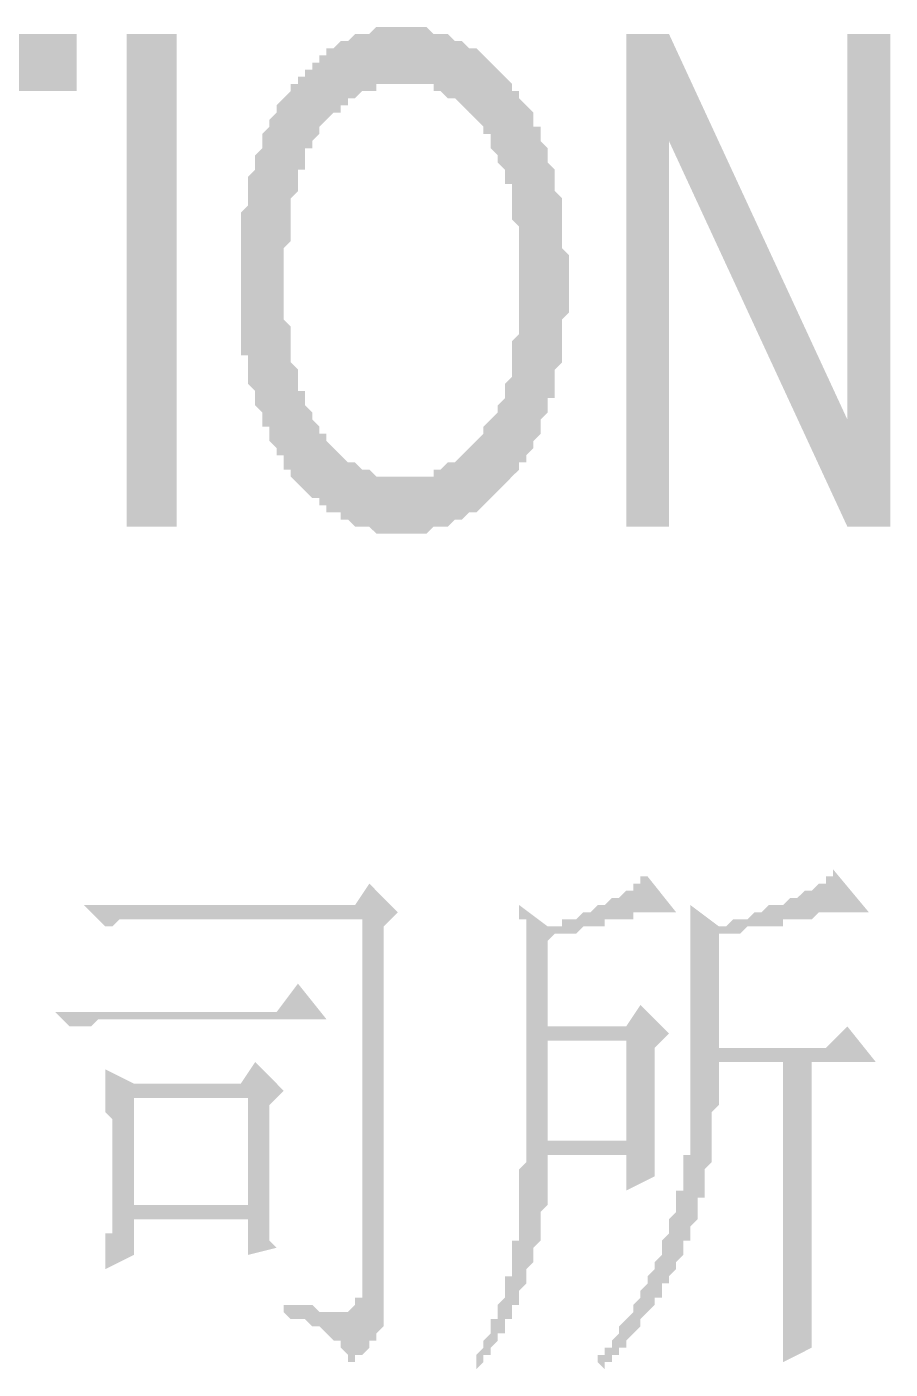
# Model space of a CAD drawing. Header units: millimetres. Extents: x 827 to 546581, y 88 to 2717140.
# Drawn here: x 546566.7 to 546571.82, y 2716389.56 to 2716397.52 of the extents above; entities that cross this region are included whole.
import ezdxf

# ---------------------------------------------------------------- set-up
doc = ezdxf.new("R2010")
doc.units = ezdxf.units.MM
doc.header["$MEASUREMENT"] = 0
doc.layers.add('PDF_TK', color=7, linetype='CONTINUOUS')

msp = doc.modelspace()

# ---------------------------------------------------------------- hatches: boundary and pattern name
at = {"layer": 'PDF_TK', "transparency": 33554559}
for points in [[(546566.0201, 2716394.5528), (546566.0201, 2716397.1352), (546565.3851, 2716397.1352), (546565.3851, 2716397.4739), (546566.9938, 2716397.4739), (546566.9938, 2716397.1352), (546566.3165, 2716397.1352), (546566.3165, 2716394.5528)], [(546570.2536, 2716394.5528), (546570.2536, 2716397.4739), (546570.5076, 2716397.4739), (546571.566, 2716395.1878), (546571.566, 2716397.4739), (546571.82, 2716397.4739), (546571.82, 2716394.5528), (546571.566, 2716394.5528), (546570.5076, 2716396.8389), (546570.5076, 2716394.5528)]]:
    msp.add_hatch(color=256, dxfattribs=at).paths.add_polyline_path(points)
h = msp.add_hatch(color=256, dxfattribs=at)
h.paths.add_polyline_path([(546567.9675, 2716395.9922), (546567.9675, 2716396.0345), (546567.9675, 2716396.0769), (546567.9675, 2716396.1192), (546567.9675, 2716396.1615), (546567.9675, 2716396.2039), (546567.9675, 2716396.2462), (546567.9675, 2716396.2885), (546567.9675, 2716396.3309), (546567.9675, 2716396.3732), (546567.9675, 2716396.4155), (546568.0099, 2716396.4579), (546568.0099, 2716396.5002), (546568.0099, 2716396.5425), (546568.0099, 2716396.5425), (546568.0099, 2716396.5849), (546568.0099, 2716396.6272), (546568.0522, 2716396.6696), (546568.0522, 2716396.7119), (546568.0522, 2716396.7542), (546568.0522, 2716396.7542), (546568.0945, 2716396.7966), (546568.0945, 2716396.8389), (546568.0945, 2716396.8812), (546568.1369, 2716396.9236), (546568.1369, 2716396.9236), (546568.1369, 2716396.9659), (546568.1792, 2716397.0082), (546568.1792, 2716397.0082), (546568.1792, 2716397.0506), (546568.2215, 2716397.0929), (546568.2215, 2716397.0929), (546568.2215, 2716397.0929), (546568.2639, 2716397.1352), (546568.2639, 2716397.1776), (546568.3062, 2716397.1776), (546568.3062, 2716397.2199), (546568.3485, 2716397.2199), (546568.3485, 2716397.2622), (546568.3909, 2716397.2622), (546568.3909, 2716397.3046), (546568.4332, 2716397.3046), (546568.4332, 2716397.3469), (546568.4755, 2716397.3469), (546568.4755, 2716397.3892), (546568.5179, 2716397.3892), (546568.5179, 2716397.3892), (546568.5602, 2716397.4316), (546568.6025, 2716397.4316), (546568.6025, 2716397.4316), (546568.6449, 2716397.4739), (546568.6449, 2716397.4739), (546568.6872, 2716397.4739), (546568.7295, 2716397.4739), (546568.7295, 2716397.4739), (546568.7719, 2716397.5162), (546568.8142, 2716397.5162), (546568.8142, 2716397.5162), (546568.8565, 2716397.5162), (546568.8989, 2716397.5162), (546568.9412, 2716397.5162), (546568.9412, 2716397.5162), (546568.9412, 2716397.5162), (546568.9836, 2716397.5162), (546569.0259, 2716397.5162), (546569.0259, 2716397.5162), (546569.0682, 2716397.5162), (546569.1106, 2716397.4739), (546569.1106, 2716397.4739), (546569.1529, 2716397.4739), (546569.1952, 2716397.4739), (546569.1952, 2716397.4739), (546569.2376, 2716397.4316), (546569.2799, 2716397.4316), (546569.2799, 2716397.4316), (546569.3222, 2716397.3892), (546569.3222, 2716397.3892), (546569.3646, 2716397.3892), (546569.4069, 2716397.3469), (546569.4069, 2716397.3469), (546569.4492, 2716397.3046), (546569.4492, 2716397.3046), (546569.4916, 2716397.2622), (546569.4916, 2716397.2622), (546569.5339, 2716397.2199), (546569.5339, 2716397.2199), (546569.5762, 2716397.1776), (546569.5762, 2716397.1352), (546569.6186, 2716397.1352), (546569.6186, 2716397.0929), (546569.6609, 2716397.0506), (546569.6609, 2716397.0506), (546569.7032, 2716397.0082), (546569.7032, 2716396.9659), (546569.7032, 2716396.9236), (546569.7456, 2716396.9236), (546569.7456, 2716396.8812), (546569.7456, 2716396.8389), (546569.7879, 2716396.7966), (546569.7879, 2716396.7966), (546569.7879, 2716396.7542), (546569.7879, 2716396.7119), (546569.8302, 2716396.6696), (546569.8302, 2716396.6272), (546569.8302, 2716396.6272), (546569.8302, 2716396.5849), (546569.8302, 2716396.5425), (546569.8726, 2716396.5002), (546569.8726, 2716396.4579), (546569.8726, 2716396.4155), (546569.8726, 2716396.3732), (546569.8726, 2716396.3309), (546569.8726, 2716396.2885), (546569.8726, 2716396.2462), (546569.8726, 2716396.2039), (546569.9149, 2716396.1615), (546569.9149, 2716396.1192), (546569.9149, 2716396.0769), (546569.9149, 2716396.0345), (546569.9149, 2716395.9922), (546569.9149, 2716395.9922), (546569.9149, 2716395.9499), (546569.9149, 2716395.9075), (546569.9149, 2716395.8652), (546569.9149, 2716395.8229), (546569.8726, 2716395.7805), (546569.8726, 2716395.7382), (546569.8726, 2716395.6959), (546569.8726, 2716395.6959), (546569.8726, 2716395.6535), (546569.8726, 2716395.6112), (546569.8726, 2716395.5688), (546569.8726, 2716395.5265), (546569.8302, 2716395.4842), (546569.8302, 2716395.4418), (546569.8302, 2716395.3995), (546569.8302, 2716395.3572), (546569.8302, 2716395.3148), (546569.7879, 2716395.3148), (546569.7879, 2716395.2725), (546569.7879, 2716395.2302), (546569.7879, 2716395.2302), (546569.7456, 2716395.1878), (546569.7456, 2716395.1455), (546569.7456, 2716395.1032), (546569.7032, 2716395.0608), (546569.7032, 2716395.0608), (546569.7032, 2716395.0185), (546569.6609, 2716394.9762), (546569.6609, 2716394.9338), (546569.6186, 2716394.9338), (546569.6186, 2716394.8915), (546569.5762, 2716394.8492), (546569.5762, 2716394.8492), (546569.5339, 2716394.8068), (546569.5339, 2716394.8068), (546569.4916, 2716394.7645), (546569.4916, 2716394.7645), (546569.4492, 2716394.7222), (546569.4492, 2716394.7222), (546569.4069, 2716394.6798), (546569.4069, 2716394.6798), (546569.3646, 2716394.6375), (546569.3646, 2716394.6375), (546569.3222, 2716394.6375), (546569.2799, 2716394.5951), (546569.2799, 2716394.5951), (546569.2376, 2716394.5951), (546569.1952, 2716394.5528), (546569.1952, 2716394.5528), (546569.1529, 2716394.5528), (546569.1529, 2716394.5528), (546569.1106, 2716394.5528), (546569.0682, 2716394.5105), (546569.0682, 2716394.5105), (546569.0259, 2716394.5105), (546568.9836, 2716394.5105), (546568.9836, 2716394.5105), (546568.9412, 2716394.5105), (546568.9412, 2716394.5105), (546568.8989, 2716394.5105), (546568.8565, 2716394.5105), (546568.8565, 2716394.5105), (546568.8142, 2716394.5105), (546568.7719, 2716394.5105), (546568.7719, 2716394.5105), (546568.7295, 2716394.5528), (546568.6872, 2716394.5528), (546568.6872, 2716394.5528), (546568.6449, 2716394.5528), (546568.6025, 2716394.5951), (546568.6025, 2716394.5951), (546568.5602, 2716394.5951), (546568.5602, 2716394.6375), (546568.5179, 2716394.6375), (546568.4755, 2716394.6375), (546568.4755, 2716394.6798), (546568.4332, 2716394.6798), (546568.4332, 2716394.7222), (546568.4332, 2716394.7222), (546568.3909, 2716394.7222), (546568.3485, 2716394.7645), (546568.3485, 2716394.7645), (546568.3062, 2716394.8068), (546568.3062, 2716394.8068), (546568.2639, 2716394.8492), (546568.2639, 2716394.8915), (546568.2215, 2716394.8915), (546568.2215, 2716394.9338), (546568.2215, 2716394.9762), (546568.1792, 2716394.9762), (546568.1792, 2716395.0185), (546568.1369, 2716395.0608), (546568.1369, 2716395.1032), (546568.1369, 2716395.1455), (546568.0945, 2716395.1455), (546568.0945, 2716395.1878), (546568.0945, 2716395.2302), (546568.0945, 2716395.2302), (546568.0522, 2716395.2725), (546568.0522, 2716395.3148), (546568.0522, 2716395.3572), (546568.0099, 2716395.3995), (546568.0099, 2716395.4418), (546568.0099, 2716395.4842), (546568.0099, 2716395.5265), (546568.0099, 2716395.5688), (546567.9675, 2716395.5688), (546567.9675, 2716395.6112), (546567.9675, 2716395.6535), (546567.9675, 2716395.6959), (546567.9675, 2716395.7382), (546567.9675, 2716395.7805), (546567.9675, 2716395.8229), (546567.9675, 2716395.8652), (546567.9675, 2716395.9075), (546567.9675, 2716395.9499)], flags=0)
h.paths.add_polyline_path([(546568.2215, 2716395.9499), (546568.2215, 2716395.9075), (546568.2215, 2716395.8652), (546568.2215, 2716395.8229), (546568.2215, 2716395.7805), (546568.2639, 2716395.7382), (546568.2639, 2716395.6959), (546568.2639, 2716395.6535), (546568.2639, 2716395.6112), (546568.2639, 2716395.5688), (546568.2639, 2716395.5265), (546568.2639, 2716395.5265), (546568.3062, 2716395.4842), (546568.3062, 2716395.4418), (546568.3062, 2716395.3995), (546568.3062, 2716395.3572), (546568.3485, 2716395.3572), (546568.3485, 2716395.3148), (546568.3485, 2716395.2725), (546568.3909, 2716395.2302), (546568.3909, 2716395.2302), (546568.3909, 2716395.1878), (546568.4332, 2716395.1455), (546568.4332, 2716395.1455), (546568.4332, 2716395.1032), (546568.4755, 2716395.1032), (546568.4755, 2716395.0608), (546568.5179, 2716395.0185), (546568.5179, 2716395.0185), (546568.5602, 2716394.9762), (546568.5602, 2716394.9762), (546568.6025, 2716394.9338), (546568.6449, 2716394.9338), (546568.6449, 2716394.9338), (546568.6872, 2716394.8915), (546568.6872, 2716394.8915), (546568.7295, 2716394.8915), (546568.7719, 2716394.8492), (546568.7719, 2716394.8492), (546568.8142, 2716394.8492), (546568.8565, 2716394.8492), (546568.8565, 2716394.8492), (546568.8989, 2716394.8492), (546568.9412, 2716394.8492), (546568.9412, 2716394.8492), (546568.9412, 2716394.8492), (546568.9836, 2716394.8492), (546569.0259, 2716394.8492), (546569.0259, 2716394.8492), (546569.0682, 2716394.8492), (546569.1106, 2716394.8492), (546569.1106, 2716394.8915), (546569.1529, 2716394.8915), (546569.1529, 2716394.8915), (546569.1952, 2716394.9338), (546569.2376, 2716394.9338), (546569.2376, 2716394.9338), (546569.2799, 2716394.9762), (546569.2799, 2716394.9762), (546569.3222, 2716395.0185), (546569.3222, 2716395.0185), (546569.3646, 2716395.0608), (546569.3646, 2716395.0608), (546569.4069, 2716395.1032), (546569.4069, 2716395.1455), (546569.4069, 2716395.1455), (546569.4492, 2716395.1878), (546569.4492, 2716395.1878), (546569.4916, 2716395.2302), (546569.4916, 2716395.2725), (546569.4916, 2716395.2725), (546569.5339, 2716395.3148), (546569.5339, 2716395.3572), (546569.5339, 2716395.3995), (546569.5339, 2716395.3995), (546569.5762, 2716395.4418), (546569.5762, 2716395.4842), (546569.5762, 2716395.5265), (546569.5762, 2716395.5688), (546569.5762, 2716395.6112), (546569.5762, 2716395.6535), (546569.6186, 2716395.6959), (546569.6186, 2716395.7382), (546569.6186, 2716395.7805), (546569.6186, 2716395.8229), (546569.6186, 2716395.8652), (546569.6186, 2716395.9075), (546569.6186, 2716395.9499), (546569.6186, 2716395.9922), (546569.6186, 2716395.9922), (546569.6186, 2716396.0345), (546569.6186, 2716396.0769), (546569.6186, 2716396.1192), (546569.6186, 2716396.1615), (546569.6186, 2716396.2039), (546569.6186, 2716396.2462), (546569.6186, 2716396.2885), (546569.6186, 2716396.3309), (546569.5762, 2716396.3732), (546569.5762, 2716396.4155), (546569.5762, 2716396.4579), (546569.5762, 2716396.5002), (546569.5762, 2716396.5425), (546569.5762, 2716396.5849), (546569.5339, 2716396.5849), (546569.5339, 2716396.6272), (546569.5339, 2716396.6696), (546569.4916, 2716396.7119), (546569.4916, 2716396.7542), (546569.4916, 2716396.7542), (546569.4492, 2716396.7966), (546569.4492, 2716396.8389), (546569.4492, 2716396.8812), (546569.4069, 2716396.8812), (546569.4069, 2716396.9236), (546569.3646, 2716396.9659), (546569.3646, 2716396.9659), (546569.3222, 2716397.0082), (546569.3222, 2716397.0082), (546569.2799, 2716397.0506), (546569.2799, 2716397.0506), (546569.2376, 2716397.0929), (546569.2376, 2716397.0929), (546569.1952, 2716397.0929), (546569.1529, 2716397.1352), (546569.1529, 2716397.1352), (546569.1106, 2716397.1352), (546569.1106, 2716397.1776), (546569.0682, 2716397.1776), (546569.0259, 2716397.1776), (546569.0259, 2716397.1776), (546568.9836, 2716397.1776), (546568.9412, 2716397.1776), (546568.9412, 2716397.1776), (546568.8989, 2716397.1776), (546568.8565, 2716397.1776), (546568.8565, 2716397.1776), (546568.8142, 2716397.1776), (546568.7719, 2716397.1776), (546568.7719, 2716397.1352), (546568.7295, 2716397.1352), (546568.7295, 2716397.1352), (546568.6872, 2716397.1352), (546568.6449, 2716397.0929), (546568.6449, 2716397.0929), (546568.6025, 2716397.0929), (546568.6025, 2716397.0506), (546568.5602, 2716397.0506), (546568.5602, 2716397.0082), (546568.5179, 2716397.0082), (546568.4755, 2716396.9659), (546568.4755, 2716396.9659), (546568.4332, 2716396.9236), (546568.4332, 2716396.9236), (546568.4332, 2716396.8812), (546568.3909, 2716396.8389), (546568.3909, 2716396.8389), (546568.3909, 2716396.7966), (546568.3485, 2716396.7966), (546568.3485, 2716396.7542), (546568.3485, 2716396.7119), (546568.3485, 2716396.6696), (546568.3062, 2716396.6696), (546568.3062, 2716396.6272), (546568.3062, 2716396.5849), (546568.3062, 2716396.5425), (546568.2639, 2716396.5002), (546568.2639, 2716396.5002), (546568.2639, 2716396.4579), (546568.2639, 2716396.4155), (546568.2639, 2716396.3732), (546568.2639, 2716396.3309), (546568.2639, 2716396.2885), (546568.2639, 2716396.2462), (546568.2215, 2716396.2039), (546568.2215, 2716396.1615), (546568.2215, 2716396.0769), (546568.2215, 2716396.0345), (546568.2215, 2716395.9922)], flags=0)
h = msp.add_hatch(color=256, dxfattribs=at)
h.paths.add_polyline_path([(546571.3543, 2716390.1077), (546571.3543, 2716390.1077), (546571.3543, 2716390.0653), (546571.3543, 2716390.023), (546571.3543, 2716390.023), (546571.3543, 2716389.9807), (546571.3543, 2716389.9383), (546571.3543, 2716389.896), (546571.3543, 2716389.896), (546571.3543, 2716389.8537), (546571.3543, 2716389.8113), (546571.3543, 2716389.769), (546571.3543, 2716389.7266), (546571.3543, 2716389.6843), (546571.185, 2716389.5996), (546571.185, 2716389.642), (546571.185, 2716389.6843), (546571.185, 2716389.6843), (546571.185, 2716389.7266), (546571.185, 2716389.769), (546571.185, 2716389.8113), (546571.185, 2716389.8537), (546571.185, 2716389.8537), (546571.185, 2716389.896), (546571.185, 2716389.9383), (546571.185, 2716389.9807), (546571.185, 2716390.023), (546571.185, 2716390.023), (546571.185, 2716390.0653), (546571.185, 2716390.1077), (546571.185, 2716390.15), (546571.185, 2716390.15), (546571.185, 2716390.1923), (546571.185, 2716390.2347), (546571.185, 2716390.2347), (546571.185, 2716390.277), (546571.185, 2716390.277), (546571.185, 2716391.3777), (546570.8039, 2716391.3777), (546570.8039, 2716391.3354), (546570.8039, 2716391.293), (546570.8039, 2716391.2507), (546570.8039, 2716391.2507), (546570.8039, 2716391.2084), (546570.8039, 2716391.166), (546570.8039, 2716391.1237), (546570.8039, 2716391.1237), (546570.7616, 2716391.0814), (546570.7616, 2716391.039), (546570.7616, 2716390.9967), (546570.7616, 2716390.9967), (546570.7616, 2716390.9544), (546570.7616, 2716390.912), (546570.7616, 2716390.8697), (546570.7616, 2716390.8697), (546570.7616, 2716390.8274), (546570.7616, 2716390.785), (546570.7193, 2716390.7427), (546570.7193, 2716390.7427), (546570.7193, 2716390.7003), (546570.7193, 2716390.658), (546570.7193, 2716390.658), (546570.7193, 2716390.6157), (546570.7193, 2716390.5733), (546570.6769, 2716390.5733), (546570.6769, 2716390.531), (546570.6769, 2716390.4887), (546570.6769, 2716390.4887), (546570.6769, 2716390.4463), (546570.6346, 2716390.404), (546570.6346, 2716390.404), (546570.6346, 2716390.3617), (546570.6346, 2716390.3193), (546570.5923, 2716390.3193), (546570.5923, 2716390.277), (546570.5923, 2716390.2347), (546570.5923, 2716390.2347), (546570.5499, 2716390.1923), (546570.5499, 2716390.1923), (546570.5499, 2716390.15), (546570.5076, 2716390.1077), (546570.5076, 2716390.1077), (546570.5076, 2716390.0653), (546570.4653, 2716390.0653), (546570.4653, 2716390.023), (546570.4653, 2716389.9807), (546570.4229, 2716389.9807), (546570.4229, 2716389.9383), (546570.4229, 2716389.9383), (546570.3806, 2716389.896), (546570.3806, 2716389.896), (546570.3383, 2716389.8537), (546570.3383, 2716389.8537), (546570.3383, 2716389.8113), (546570.2959, 2716389.769), (546570.2959, 2716389.769), (546570.2536, 2716389.7266), (546570.2536, 2716389.7266), (546570.2536, 2716389.6843), (546570.2113, 2716389.6843), (546570.2113, 2716389.642), (546570.1689, 2716389.642), (546570.1689, 2716389.5996), (546570.1266, 2716389.5996), (546570.1266, 2716389.5573), (546570.1266, 2716389.5573), (546570.0843, 2716389.5996), (546570.0843, 2716389.642), (546570.1266, 2716389.642), (546570.1266, 2716389.6843), (546570.1689, 2716389.6843), (546570.1689, 2716389.7266), (546570.1689, 2716389.7266), (546570.2113, 2716389.769), (546570.2113, 2716389.769), (546570.2113, 2716389.8113), (546570.2536, 2716389.8537), (546570.2536, 2716389.8537), (546570.2959, 2716389.896), (546570.2959, 2716389.896), (546570.2959, 2716389.9383), (546570.3383, 2716389.9807), (546570.3383, 2716389.9807), (546570.3383, 2716390.023), (546570.3806, 2716390.0653), (546570.3806, 2716390.0653), (546570.3806, 2716390.1077), (546570.4229, 2716390.15), (546570.4229, 2716390.15), (546570.4229, 2716390.1923), (546570.4653, 2716390.2347), (546570.4653, 2716390.277), (546570.4653, 2716390.277), (546570.4653, 2716390.3193), (546570.5076, 2716390.3617), (546570.5076, 2716390.3617), (546570.5076, 2716390.404), (546570.5076, 2716390.4463), (546570.5499, 2716390.4887), (546570.5499, 2716390.4887), (546570.5499, 2716390.531), (546570.5499, 2716390.5733), (546570.5499, 2716390.6157), (546570.5923, 2716390.6157), (546570.5923, 2716390.658), (546570.5923, 2716390.7003), (546570.5923, 2716390.7427), (546570.5923, 2716390.7427), (546570.5923, 2716390.785), (546570.5923, 2716390.8274), (546570.6346, 2716390.8274), (546570.6346, 2716390.8697), (546570.6346, 2716390.912), (546570.6346, 2716390.912), (546570.6346, 2716390.9544), (546570.6346, 2716390.9967), (546570.6346, 2716391.039), (546570.6346, 2716391.039), (546570.6346, 2716391.0814), (546570.6346, 2716391.1237), (546570.6346, 2716391.1237), (546570.6346, 2716391.166), (546570.6346, 2716391.2084), (546570.6346, 2716391.2507), (546570.6346, 2716391.293), (546570.6346, 2716391.293), (546570.6346, 2716391.3354), (546570.6346, 2716391.3777), (546570.6346, 2716391.42), (546570.6346, 2716391.42), (546570.6346, 2716391.4624), (546570.6346, 2716391.5047), (546570.6346, 2716391.547), (546570.6346, 2716391.547), (546570.6346, 2716391.5894), (546570.6346, 2716391.6317), (546570.6346, 2716391.674), (546570.6346, 2716391.674), (546570.6346, 2716391.7164), (546570.6346, 2716391.7587), (546570.6346, 2716391.8011), (546570.6346, 2716391.8011), (546570.6346, 2716391.8434), (546570.6346, 2716391.8857), (546570.6346, 2716391.9281), (546570.6346, 2716391.9704), (546570.6346, 2716391.9704), (546570.6346, 2716392.0127), (546570.6346, 2716392.0551), (546570.6346, 2716392.0974), (546570.6346, 2716392.0974), (546570.6346, 2716392.1397), (546570.6346, 2716392.1821), (546570.6346, 2716392.2244), (546570.6346, 2716392.2244), (546570.6346, 2716392.2667), (546570.6346, 2716392.3091), (546570.6346, 2716392.3091), (546570.8039, 2716392.1821), (546570.8463, 2716392.1821), (546570.8886, 2716392.2244), (546570.8886, 2716392.2244), (546570.931, 2716392.2244), (546570.9733, 2716392.2244), (546571.0156, 2716392.2667), (546571.058, 2716392.2667), (546571.058, 2716392.2667), (546571.1003, 2716392.3091), (546571.1426, 2716392.3091), (546571.1426, 2716392.3091), (546571.185, 2716392.3091), (546571.2273, 2716392.3514), (546571.2273, 2716392.3514), (546571.2696, 2716392.3514), (546571.2696, 2716392.3514), (546571.312, 2716392.3937), (546571.312, 2716392.3937), (546571.3543, 2716392.3937), (546571.3543, 2716392.3937), (546571.3966, 2716392.4361), (546571.3966, 2716392.4361), (546571.3966, 2716392.4361), (546571.439, 2716392.4361), (546571.439, 2716392.4784), (546571.439, 2716392.4784), (546571.4813, 2716392.4784), (546571.4813, 2716392.4784), (546571.4813, 2716392.5207), (546571.4813, 2716392.5207), (546571.693, 2716392.2667), (546571.693, 2716392.2667), (546571.6506, 2716392.2667), (546571.6506, 2716392.2667), (546571.6506, 2716392.2667), (546571.6506, 2716392.2667), (546571.6083, 2716392.2667), (546571.6083, 2716392.2667), (546571.566, 2716392.2667), (546571.566, 2716392.2667), (546571.566, 2716392.2667), (546571.5236, 2716392.2667), (546571.5236, 2716392.2667), (546571.4813, 2716392.2667), (546571.4813, 2716392.2667), (546571.439, 2716392.2667), (546571.439, 2716392.2667), (546571.3966, 2716392.2667), (546571.3543, 2716392.2244), (546571.3543, 2716392.2244), (546571.312, 2716392.2244), (546571.312, 2716392.2244), (546571.2696, 2716392.2244), (546571.2273, 2716392.2244), (546571.185, 2716392.2244), (546571.185, 2716392.1821), (546571.1426, 2716392.1821), (546571.1003, 2716392.1821), (546571.058, 2716392.1821), (546571.0156, 2716392.1821), (546570.9733, 2716392.1821), (546570.931, 2716392.1397), (546570.8886, 2716392.1397), (546570.8886, 2716392.1397), (546570.8463, 2716392.1397), (546570.8039, 2716392.1397), (546570.8039, 2716391.4624), (546571.439, 2716391.4624), (546571.566, 2716391.5894), (546571.7353, 2716391.3777), (546571.3543, 2716391.3777)], flags=0)
h.paths.add_polyline_path([(546569.7879, 2716391.5047), (546569.7879, 2716390.912), (546570.2536, 2716390.912), (546570.2536, 2716391.5047)], flags=0)
h.paths.add_polyline_path([(546570.3806, 2716392.4784), (546570.5499, 2716392.2667), (546570.5076, 2716392.2667), (546570.5076, 2716392.2667), (546570.5076, 2716392.2667), (546570.4653, 2716392.2667), (546570.4653, 2716392.2667), (546570.4653, 2716392.2667), (546570.4229, 2716392.2667), (546570.4229, 2716392.2667), (546570.3806, 2716392.2667), (546570.3806, 2716392.2667), (546570.3383, 2716392.2667), (546570.3383, 2716392.2667), (546570.2959, 2716392.2667), (546570.2959, 2716392.2244), (546570.2536, 2716392.2244), (546570.2113, 2716392.2244), (546570.2113, 2716392.2244), (546570.1689, 2716392.2244), (546570.1266, 2716392.2244), (546570.1266, 2716392.1821), (546570.0843, 2716392.1821), (546570.0419, 2716392.1821), (546569.9996, 2716392.1821), (546569.9996, 2716392.1821), (546569.9573, 2716392.1397), (546569.9149, 2716392.1397), (546569.8726, 2716392.1397), (546569.8302, 2716392.1397), (546569.7879, 2716392.0974), (546569.7879, 2716392.0974), (546569.7879, 2716391.5894), (546570.2536, 2716391.5894), (546570.3383, 2716391.7164), (546570.5076, 2716391.547), (546570.4229, 2716391.4624), (546570.4229, 2716391.42), (546570.4229, 2716391.3777), (546570.4229, 2716391.3354), (546570.4229, 2716391.293), (546570.4229, 2716391.2507), (546570.4229, 2716391.2084), (546570.4229, 2716391.166), (546570.4229, 2716391.1237), (546570.4229, 2716391.1237), (546570.4229, 2716391.0814), (546570.4229, 2716391.039), (546570.4229, 2716390.9967), (546570.4229, 2716390.9544), (546570.4229, 2716390.9544), (546570.4229, 2716390.912), (546570.4229, 2716390.8697), (546570.4229, 2716390.8697), (546570.4229, 2716390.8274), (546570.4229, 2716390.785), (546570.4229, 2716390.785), (546570.4229, 2716390.7427), (546570.4229, 2716390.7427), (546570.4229, 2716390.7003), (546570.4229, 2716390.7003), (546570.2536, 2716390.6157), (546570.2536, 2716390.8274), (546569.7879, 2716390.8274), (546569.7879, 2716390.785), (546569.7879, 2716390.7427), (546569.7879, 2716390.7003), (546569.7879, 2716390.7003), (546569.7879, 2716390.658), (546569.7879, 2716390.6157), (546569.7879, 2716390.5733), (546569.7879, 2716390.5733), (546569.7879, 2716390.531), (546569.7456, 2716390.4887), (546569.7456, 2716390.4887), (546569.7456, 2716390.4463), (546569.7456, 2716390.404), (546569.7456, 2716390.3617), (546569.7456, 2716390.3617), (546569.7456, 2716390.3193), (546569.7032, 2716390.277), (546569.7032, 2716390.277), (546569.7032, 2716390.2347), (546569.7032, 2716390.1923), (546569.7032, 2716390.1923), (546569.6609, 2716390.15), (546569.6609, 2716390.1077), (546569.6609, 2716390.1077), (546569.6609, 2716390.0653), (546569.6186, 2716390.023), (546569.6186, 2716390.023), (546569.6186, 2716389.9807), (546569.6186, 2716389.9383), (546569.5762, 2716389.9383), (546569.5762, 2716389.896), (546569.5762, 2716389.8537), (546569.5339, 2716389.8537), (546569.5339, 2716389.8113), (546569.5339, 2716389.769), (546569.4916, 2716389.769), (546569.4916, 2716389.7266), (546569.4916, 2716389.7266), (546569.4492, 2716389.6843), (546569.4492, 2716389.642), (546569.4069, 2716389.642), (546569.4069, 2716389.5996), (546569.4069, 2716389.5996), (546569.3646, 2716389.5573), (546569.3646, 2716389.5996), (546569.3646, 2716389.642), (546569.3646, 2716389.642), (546569.4069, 2716389.6843), (546569.4069, 2716389.7266), (546569.4069, 2716389.7266), (546569.4492, 2716389.769), (546569.4492, 2716389.8113), (546569.4492, 2716389.8537), (546569.4916, 2716389.8537), (546569.4916, 2716389.896), (546569.4916, 2716389.9383), (546569.4916, 2716389.9383), (546569.5339, 2716389.9807), (546569.5339, 2716390.023), (546569.5339, 2716390.023), (546569.5339, 2716390.0653), (546569.5339, 2716390.1077), (546569.5762, 2716390.1077), (546569.5762, 2716390.15), (546569.5762, 2716390.1923), (546569.5762, 2716390.2347), (546569.5762, 2716390.2347), (546569.5762, 2716390.277), (546569.5762, 2716390.3193), (546569.6186, 2716390.3193), (546569.6186, 2716390.3617), (546569.6186, 2716390.3617), (546569.6186, 2716390.404), (546569.6186, 2716390.4463), (546569.6186, 2716390.4463), (546569.6186, 2716390.4887), (546569.6186, 2716390.4887), (546569.6186, 2716390.531), (546569.6186, 2716390.5733), (546569.6186, 2716390.5733), (546569.6186, 2716390.6157), (546569.6186, 2716390.658), (546569.6186, 2716390.7003), (546569.6186, 2716390.7003), (546569.6186, 2716390.7427), (546569.6609, 2716390.785), (546569.6609, 2716390.785), (546569.6609, 2716390.8274), (546569.6609, 2716390.8697), (546569.6609, 2716390.912), (546569.6609, 2716390.9544), (546569.6609, 2716390.9544), (546569.6609, 2716390.9967), (546569.6609, 2716391.039), (546569.6609, 2716391.0814), (546569.6609, 2716391.1237), (546569.6609, 2716391.166), (546569.6609, 2716391.2084), (546569.6609, 2716391.2084), (546569.6609, 2716391.2507), (546569.6609, 2716391.293), (546569.6609, 2716391.3354), (546569.6609, 2716391.3777), (546569.6609, 2716391.42), (546569.6609, 2716391.4624), (546569.6609, 2716391.5047), (546569.6609, 2716391.547), (546569.6609, 2716391.5894), (546569.6609, 2716391.6317), (546569.6609, 2716391.674), (546569.6609, 2716391.7164), (546569.6609, 2716391.7587), (546569.6609, 2716391.8011), (546569.6609, 2716391.8434), (546569.6609, 2716391.8857), (546569.6609, 2716391.8857), (546569.6609, 2716391.9281), (546569.6609, 2716391.9704), (546569.6609, 2716392.0127), (546569.6609, 2716392.0127), (546569.6609, 2716392.0551), (546569.6609, 2716392.0974), (546569.6609, 2716392.0974), (546569.6609, 2716392.1397), (546569.6609, 2716392.1821), (546569.6609, 2716392.1821), (546569.6609, 2716392.2244), (546569.6186, 2716392.2244), (546569.6186, 2716392.2667), (546569.6186, 2716392.2667), (546569.6186, 2716392.3091), (546569.6186, 2716392.3091), (546569.7879, 2716392.1821), (546569.8302, 2716392.1821), (546569.8726, 2716392.1821), (546569.8726, 2716392.2244), (546569.9149, 2716392.2244), (546569.9149, 2716392.2244), (546569.9573, 2716392.2244), (546569.9996, 2716392.2667), (546569.9996, 2716392.2667), (546570.0419, 2716392.2667), (546570.0419, 2716392.2667), (546570.0843, 2716392.3091), (546570.0843, 2716392.3091), (546570.1266, 2716392.3091), (546570.1266, 2716392.3091), (546570.1689, 2716392.3514), (546570.1689, 2716392.3514), (546570.2113, 2716392.3514), (546570.2536, 2716392.3937), (546570.2536, 2716392.3937), (546570.2959, 2716392.3937), (546570.2959, 2716392.4361), (546570.3383, 2716392.4361), (546570.3383, 2716392.4784)], flags=0)
h = msp.add_hatch(color=256, dxfattribs=at)
h.paths.add_polyline_path([(546567.0362, 2716392.3091), (546568.6449, 2716392.3091), (546568.7295, 2716392.4361), (546568.8989, 2716392.2667), (546568.8142, 2716392.1821), (546568.8142, 2716389.9807), (546568.8142, 2716389.9383), (546568.8142, 2716389.9383), (546568.8142, 2716389.896), (546568.8142, 2716389.8537), (546568.8142, 2716389.8537), (546568.8142, 2716389.8113), (546568.7719, 2716389.769), (546568.7719, 2716389.769), (546568.7719, 2716389.7266), (546568.7295, 2716389.7266), (546568.7295, 2716389.6843), (546568.7295, 2716389.6843), (546568.6872, 2716389.642), (546568.6872, 2716389.642), (546568.6449, 2716389.642), (546568.6449, 2716389.5996), (546568.6025, 2716389.5996), (546568.6025, 2716389.5996), (546568.6025, 2716389.5996), (546568.6025, 2716389.642), (546568.6025, 2716389.642), (546568.5602, 2716389.6843), (546568.5602, 2716389.6843), (546568.5602, 2716389.6843), (546568.5602, 2716389.7266), (546568.5179, 2716389.7266), (546568.5179, 2716389.7266), (546568.4755, 2716389.769), (546568.4755, 2716389.769), (546568.4332, 2716389.8113), (546568.3909, 2716389.8113), (546568.3909, 2716389.8113), (546568.3485, 2716389.8537), (546568.3062, 2716389.8537), (546568.2639, 2716389.8537), (546568.2215, 2716389.896), (546568.2215, 2716389.9383), (546568.2639, 2716389.9383), (546568.3062, 2716389.9383), (546568.3485, 2716389.9383), (546568.3909, 2716389.9383), (546568.3909, 2716389.9383), (546568.4332, 2716389.896), (546568.4755, 2716389.896), (546568.4755, 2716389.896), (546568.5179, 2716389.896), (546568.5179, 2716389.896), (546568.5602, 2716389.896), (546568.5602, 2716389.896), (546568.5602, 2716389.896), (546568.5602, 2716389.896), (546568.6025, 2716389.896), (546568.6025, 2716389.896), (546568.6449, 2716389.9383), (546568.6449, 2716389.9383), (546568.6449, 2716389.9807), (546568.6872, 2716389.9807), (546568.6872, 2716390.023), (546568.6872, 2716390.0653), (546568.6872, 2716392.2244), (546567.3748, 2716392.2244), (546567.3748, 2716392.2244), (546567.3325, 2716392.2244), (546567.2902, 2716392.2244), (546567.2902, 2716392.2244), (546567.2478, 2716392.2244), (546567.2478, 2716392.2244), (546567.2055, 2716392.1821), (546567.1632, 2716392.1821), (546567.1632, 2716392.1821), (546567.1632, 2716392.1821)], flags=0)
h.paths.add_polyline_path([(546566.8668, 2716391.674), (546568.1792, 2716391.674), (546568.3062, 2716391.8434), (546568.4755, 2716391.6317), (546567.2055, 2716391.6317), (546567.1632, 2716391.6317), (546567.1208, 2716391.6317), (546567.0785, 2716391.5894), (546567.0785, 2716391.5894), (546567.0362, 2716391.5894), (546567.0362, 2716391.5894), (546566.9938, 2716391.5894), (546566.9938, 2716391.5894), (546566.9515, 2716391.5894), (546566.9515, 2716391.5894)], flags=0)
h.paths.add_polyline_path([(546567.3325, 2716391.166), (546567.3325, 2716390.531), (546568.0099, 2716390.531), (546568.0099, 2716391.166)], flags=0)
h.paths.add_polyline_path([(546568.1369, 2716390.5733), (546568.1369, 2716390.5733), (546568.1369, 2716390.531), (546568.1369, 2716390.4887), (546568.1369, 2716390.4463), (546568.1369, 2716390.404), (546568.1369, 2716390.404), (546568.1369, 2716390.3617), (546568.1369, 2716390.3193), (546568.1792, 2716390.277), (546568.0099, 2716390.2347), (546568.0099, 2716390.4463), (546567.3325, 2716390.4463), (546567.3325, 2716390.2347), (546567.1632, 2716390.15), (546567.1632, 2716390.15), (546567.1632, 2716390.1923), (546567.1632, 2716390.1923), (546567.1632, 2716390.2347), (546567.1632, 2716390.277), (546567.1632, 2716390.277), (546567.1632, 2716390.3193), (546567.1632, 2716390.3617), (546567.2055, 2716390.3617), (546567.2055, 2716390.404), (546567.2055, 2716390.4463), (546567.2055, 2716390.4887), (546567.2055, 2716390.531), (546567.2055, 2716390.5733), (546567.2055, 2716390.6157), (546567.2055, 2716390.658), (546567.2055, 2716390.7003), (546567.2055, 2716390.7003), (546567.2055, 2716390.7427), (546567.2055, 2716390.785), (546567.2055, 2716390.8274), (546567.2055, 2716390.8697), (546567.2055, 2716390.912), (546567.2055, 2716390.9544), (546567.2055, 2716390.9967), (546567.2055, 2716390.9967), (546567.2055, 2716391.039), (546567.1632, 2716391.0814), (546567.1632, 2716391.1237), (546567.1632, 2716391.166), (546567.1632, 2716391.166), (546567.1632, 2716391.2084), (546567.1632, 2716391.2507), (546567.1632, 2716391.2507), (546567.1632, 2716391.293), (546567.1632, 2716391.293), (546567.1632, 2716391.3354), (546567.1632, 2716391.3354), (546567.3325, 2716391.2507), (546567.9675, 2716391.2507), (546568.0522, 2716391.3777), (546568.2215, 2716391.2084), (546568.1369, 2716391.1237)], flags=0)

# ---------------------------------------------------------------- linework, layer by layer
at = {"layer": 'PDF_TK', "lineweight": 20, "transparency": 33554559}
msp.add_solid([(546567.2902, 2716394.5528), (546567.2902, 2716397.4739), (546567.5865, 2716394.5528), (546567.5865, 2716397.4739)], dxfattribs=at)

doc.saveas('drawing.dxf')
